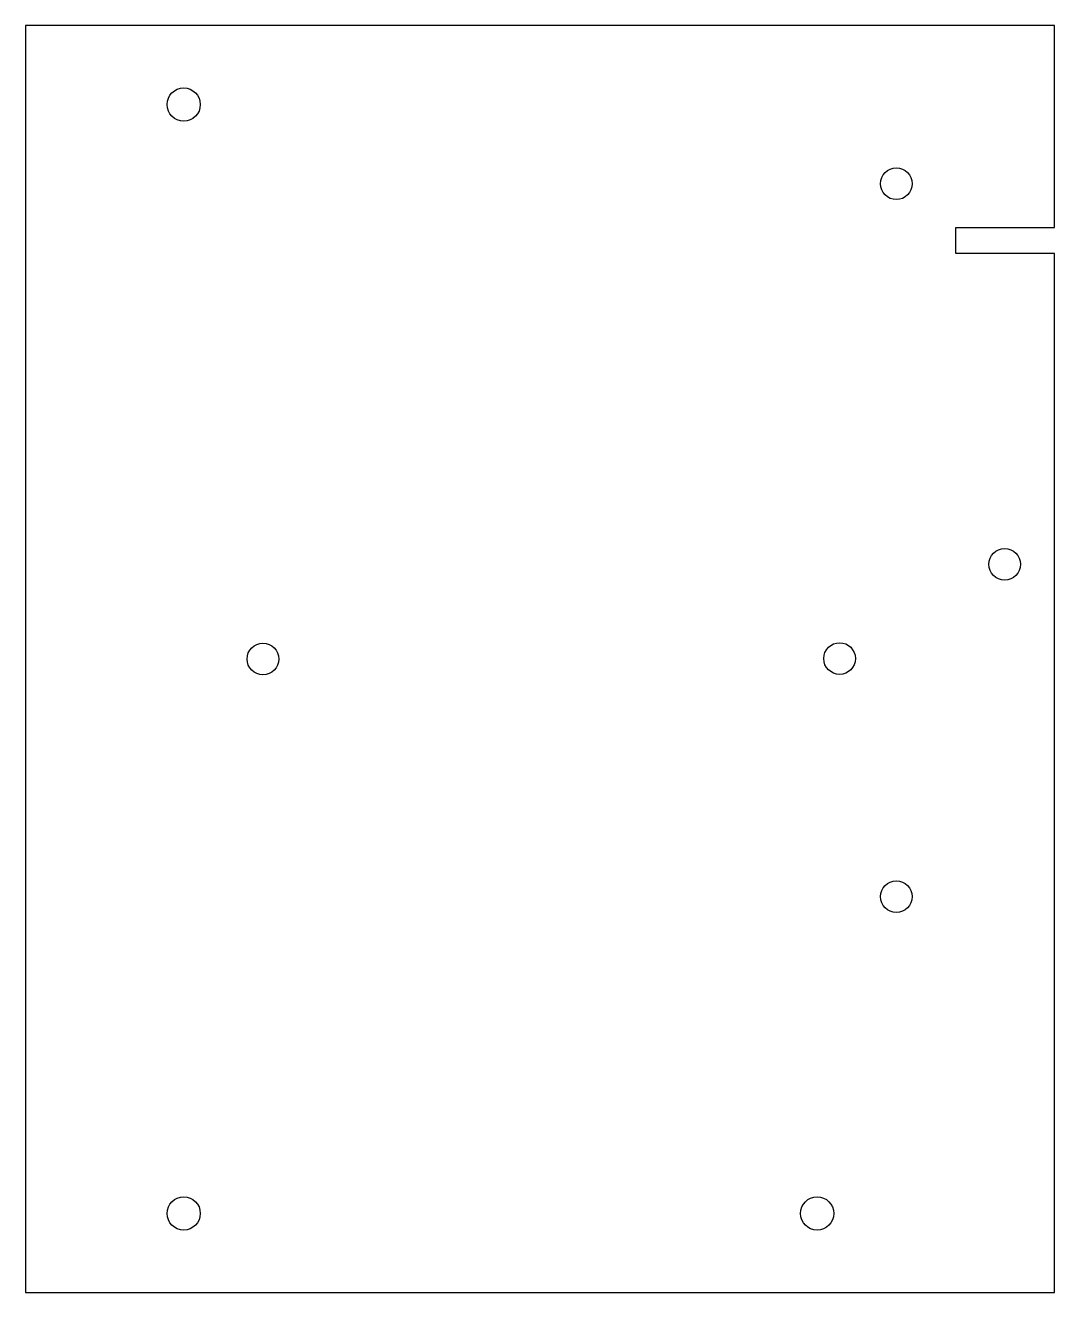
# Model space of a CAD drawing. Header units: millimetres. Extents: x -30 to 100, y -80 to 80.
import ezdxf

# ---------------------------------------------------------------- set-up
doc = ezdxf.new("R2010")
doc.units = ezdxf.units.MM
doc.layers.get('0').update_dxf_attribs({"linetype": 'CONTINUOUS'})

msp = doc.modelspace()

# ---------------------------------------------------------------- linework, layer by layer
msp.add_lwpolyline([(87.5, 51.18), (87.5, 54.48), (100, 54.48), (100, 80), (-30, 80), (-30, -80), (100, -80), (100, 51.18)], close=True)
for centre, radius in [((-10, 70), 2.1), ((80, 60), 2), ((93.69, 11.96), 2), ((0, 0), 2), ((72.83, 0.06), 2), ((80, -30), 2), ((-10, -70), 2.1), ((70, -70), 2.1)]:
    msp.add_circle(centre, radius)

doc.saveas('drawing.dxf')
